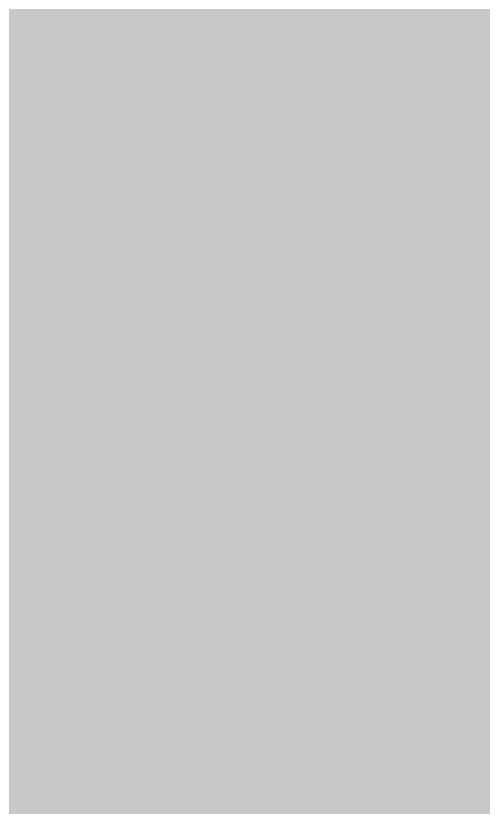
# Model space of a CAD drawing. Header units: millimetres. Extents: x -11 to 223, y -88 to 3.
# Drawn here: x 64.316 to 64.973, y -57.767 to -56.654 of the extents above; entities that cross this region are included whole.
import ezdxf

# ---------------------------------------------------------------- set-up
doc = ezdxf.new("R2010")
doc.units = ezdxf.units.MM
doc.header["$MEASUREMENT"] = 0
for name, color, linetype, true_color in [('Bottom-Layer', 7, 'Continuous', 0x0000ff), ('Component-Shape-Layer', 7, 'Continuous', 0x00cccc), ('Top-Layer', 7, 'Continuous', 0xff0000), ('Top-Silkscreen-Layer', 7, 'Continuous', 0xffcc00)]:
    doc.layers.add(name, color=color, linetype=linetype, true_color=true_color)

msp = doc.modelspace()

# ---------------------------------------------------------------- hatches: boundary and pattern name
at = {"layer": 'Bottom-Layer'}
msp.add_hatch(color=256, dxfattribs=at).paths.add_polyline_path([(-10.3353, 1.9787), (-0.3804, 1.9787), (-0.8458, 1.7267), (-1.1955, 1.3295), (-1.3865, 0.836), (-1.3952, 0.3069), (-1.2205, -0.1927), (-0.8841, -0.6012), (-0.4273, -0.8683), (0.0937, -0.9612), (1.7937, -0.9612), (2.3147, -0.8683), (2.7716, -0.6012), (3.108, -0.1927), (3.2826, 0.3069), (3.2739, 0.836), (3.083, 1.3295), (2.7333, 1.7267), (2.2679, 1.9787), (222.6289, 1.9787), (222.6289, -87.4752), (-10.3353, -87.4752)])
at = {"layer": 'Top-Layer'}
msp.add_hatch(color=256, dxfattribs=at).paths.add_polyline_path([(-10.3353, 1.9787), (-0.3804, 1.9787), (-0.8458, 1.7267), (-1.1955, 1.3295), (-1.3865, 0.836), (-1.3952, 0.3069), (-1.2205, -0.1927), (-0.8841, -0.6012), (-0.4273, -0.8683), (0.0937, -0.9612), (1.7937, -0.9612), (2.3147, -0.8683), (2.7716, -0.6012), (3.108, -0.1927), (3.2826, 0.3069), (3.2739, 0.836), (3.083, 1.3295), (2.7333, 1.7267), (2.2679, 1.9787), (222.6289, 1.9787), (222.6289, -87.4752), (-10.3353, -87.4752)])

# ---------------------------------------------------------------- linework, layer by layer
at = {"layer": 'Component-Shape-Layer', "const_width": 0.0508}
msp.add_lwpolyline([(62.7851, -58.6478), (65.4851, -58.6478), (65.4851, -56.9478), (62.7851, -56.9478)], close=True, dxfattribs=at)
msp.add_lwpolyline([(62.7851, -58.6478), (65.4851, -58.6478), (65.4851, -56.9478), (62.7851, -56.9478)], close=True, dxfattribs=at)
at = {"layer": 'Top-Layer', "const_width": 0.0508}
for points in [[(48.3639, -55.7303), (53.3146, -60.6809), (53.472, -60.786), (53.6576, -60.823), (59.9401, -60.823), (60.1257, -60.786), (60.2831, -60.6809), (62.388, -58.576), (62.9351, -58.576), (63.1141, -58.528), (63.2452, -58.3969), (63.2932, -58.2178), (63.2932, -57.6708), (64.7257, -56.2383), (67.3632, -56.2383)], [(64.2948, -63.8615), (66.1332, -62.023), (66.2384, -61.8656), (66.2753, -61.68), (66.2753, -58.5747), (66.5089, -58.4602), (66.6033, -58.2178), (66.6033, -57.3778), (66.5554, -57.1987), (66.4243, -57.0677), (66.2452, -57.0197), (65.3352, -57.0197), (65.1561, -57.0677), (65.025, -57.1987), (64.9771, -57.3778), (64.9771, -58.2178), (65.0715, -58.4602), (65.3051, -58.5747), (65.3051, -61.479), (63.7508, -63.0333)]]:
    msp.add_lwpolyline(points, dxfattribs=at)
at = {"layer": 'Top-Silkscreen-Layer', "const_width": 0.1524}
msp.add_lwpolyline([(62.7089, -56.8716), (65.5613, -56.8716)], dxfattribs=at)
msp.add_lwpolyline([(62.7089, -56.8716), (65.5613, -56.8716)], dxfattribs=at)

doc.saveas('drawing.dxf')
